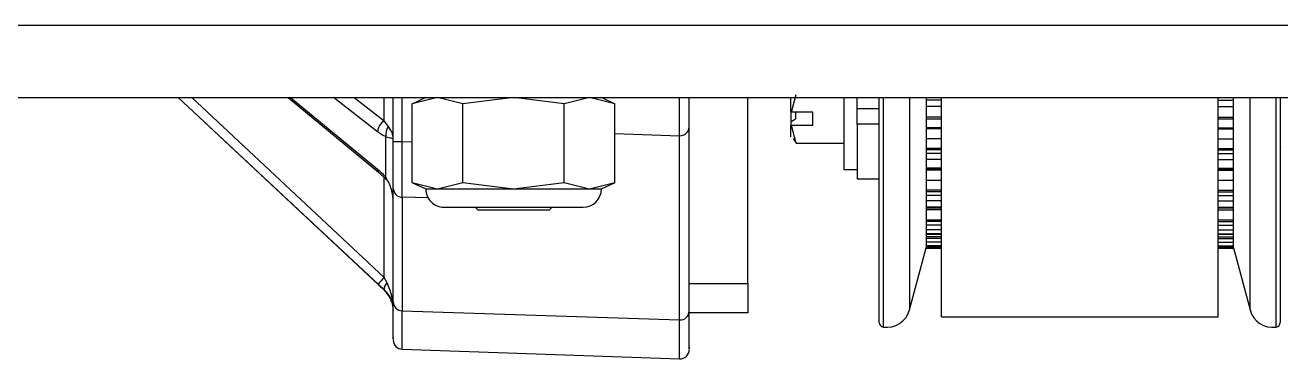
# Model space of a CAD drawing. Header units: inches. Extents: x 0 to 11, y 0 to 8.4.
# Drawn here: x 7.8763 to 8.0997, y 3.4485 to 3.508 of the extents above; entities that cross this region are included whole.
import ezdxf

# ---------------------------------------------------------------- set-up
doc = ezdxf.new("R2010")
doc.units = ezdxf.units.IN
doc.header["$MEASUREMENT"] = 0

msp = doc.modelspace()

# ---------------------------------------------------------------- linework, layer by layer
at = {"color": 7, "linetype": 'Continuous', "lineweight": 25}
for p, q in [((6.108999999999992, 3.507989700638684), (8.358999999999993, 3.507989700638684)), ((6.108999999999992, 3.495073033972017), (8.358999999999993, 3.495073033972017)), ((7.903487284072561, 3.495073033972039), (7.939061099703834, 3.461792834296125)), ((7.939061099703834, 3.461817253267186), (7.903506503647847, 3.495073033972017)), ((7.905892798738307, 3.495073033972017), (7.940141499161472, 3.463038715007879)), ((7.923051917516859, 3.495073033972017), (7.939139497119062, 3.481810668781395)), ((7.923478936624112, 3.495073033972017), (7.938949715188705, 3.482319150530235)), ((7.938949715188705, 3.488995749980736), (7.931106763639193, 3.495073033972017)), ((7.934825895939215, 3.495073033972017), (7.940141499161472, 3.490954121574983)), ((7.940141499161472, 3.490954121574983), (7.940141499161472, 3.495073033972017)), ((7.941750000000301, 3.487184386012253), (7.941750000000301, 3.495073033972039)), ((7.94335850083913, 3.487188704824287), (7.94335850083913, 3.495073033972017)), ((7.947541666666658, 3.495073033972037), (7.945086268652884, 3.493928063074395)), ((7.949635019732527, 3.495073033972037), (7.945124470754482, 3.493945877006928)), ((7.954145568710571, 3.493945877006928), (7.949635019732527, 3.495073033972037)), ((7.963166666666659, 3.495073033972037), (7.954145568710571, 3.493945877006928)), ((7.972187764622746, 3.493945877006928), (7.963166666666659, 3.495073033972037)), ((7.976698313600791, 3.495073033972037), (7.972187764622746, 3.493945877006928)), ((7.981208862578834, 3.493945877006928), (7.976698313600791, 3.495073033972037)), ((7.981247064680433, 3.493928063074395), (7.978791666666659, 3.495073033972037)), ((7.992691834172463, 3.488281557807009), (7.992691834172463, 3.495073033972017)), ((7.994416666666686, 3.46194803397204), (7.994416666666719, 3.495073033972017)), ((8.004833333333352, 3.461948033972034), (8.004833333333387, 3.495073033972017)), ((8.012520833333287, 3.492566677553278), (8.012520833333287, 3.495073033972017)), ((8.012597326904029, 3.492473503592723), (8.013451212473674, 3.49560225014742)), ((8.021920833333288, 3.495073033972017), (8.021920833333288, 3.482256359475626)), ((8.024270833333206, 3.493100192411187), (8.024270833333206, 3.495073033972017)), ((8.02822916666654, 3.455016763006204), (8.02822916666654, 3.495073033972017)), ((8.02893508145854, 3.495073033972017), (8.02893508145854, 3.454193228574762)), ((8.033596865108073, 3.495073033972017), (8.033596865108073, 3.457232488044041)), ((8.036562499999873, 3.495073033972017), (8.036562499999873, 3.494067957293604)), ((8.039289534120995, 3.494593681965354), (8.036562499999873, 3.494593681965354)), ((8.039289534121021, 3.456029944234436), (8.039289534120995, 3.495073033972017)), ((8.088502132546218, 3.456029944234435), (8.088502132546193, 3.495073033972017)), ((8.088502132546193, 3.494599554583484), (8.09122916666654, 3.494599554583484)), ((8.09122916666654, 3.494073825855177), (8.09122916666654, 3.495073033972017)), ((8.094194801558338, 3.457232488148123), (8.094194801558338, 3.495073033972017)), ((8.098856585207871, 3.454193228678843), (8.098856585207871, 3.495073033972017)), ((8.099562499999873, 3.495073033972017), (8.099562499999873, 3.455016763110285)), ((7.945124470754482, 3.479924149270479), (7.945124470754482, 3.493945877006928)), ((7.954145568710571, 3.479924149270479), (7.954145568710571, 3.493945877006928)), ((7.972187764622746, 3.479924149270479), (7.972187764622746, 3.493945877006928)), ((7.981208862578834, 3.479924149270479), (7.981208862578834, 3.493945877006928)), ((8.012597326904029, 3.492473503592723), (8.012520833333287, 3.492566677553278)), ((8.012520833333287, 3.492566677553278), (8.012520833333287, 3.490655813725873)), ((8.016437499999954, 3.492473503592723), (8.012597326904029, 3.492473503592723)), ((8.013354166666621, 3.492473503592723), (8.013354166666621, 3.491313493164957)), ((8.016437499999954, 3.490074562052688), (8.016437499999954, 3.492473503592723)), ((8.024270833333206, 3.490308039136425), (8.024270833333206, 3.493100192411187)), ((8.024270833333206, 3.493100192411187), (8.028229166666538, 3.493100192411187)), ((8.036562499999873, 3.494067957293604), (8.036562499999873, 3.493467346227175)), ((8.036562499999873, 3.493467346227175), (8.036562499999873, 3.491585221897081)), ((8.039289534120996, 3.493467346227175), (8.036562499999873, 3.493467346227175)), ((8.088502132546193, 3.493473181375265), (8.09122916666654, 3.493473181375265)), ((8.09122916666654, 3.493473181375265), (8.09122916666654, 3.494073825855177)), ((8.09122916666654, 3.491590864131518), (8.09122916666654, 3.493473181375265)), ((7.940895730424871, 3.489897064314805), (7.940141499161472, 3.490954121574983)), ((8.012520833333287, 3.490725169449135), (8.012520833333287, 3.490167736013245)), ((8.012520833333287, 3.488089692808959), (8.012520833333287, 3.490167736013245)), ((8.012520833333287, 3.490167736013245), (8.012597326904029, 3.490074562052688)), ((8.013451212473674, 3.48694581549799), (8.012597326904029, 3.490074562052688)), ((8.016437499999954, 3.490074562052688), (8.012597326904029, 3.490074562052688)), ((8.024270833333206, 3.490308039136425), (8.024270833333206, 3.480589692806809)), ((8.028229166666538, 3.490308039136425), (8.024270833333206, 3.490308039136425)), ((8.036562499999873, 3.491585221897081), (8.036562499999873, 3.491313206138504)), ((8.039289534120996, 3.491585221897081), (8.036562499999873, 3.491585221897081)), ((8.036562499999873, 3.491313206138504), (8.036562499999873, 3.484568756754973)), ((8.036562499999873, 3.49130660252838), (8.039289534120996, 3.49130660252838)), ((8.088502132546193, 3.491590864131518), (8.09122916666654, 3.491590864131518)), ((8.088502132546193, 3.491312177827671), (8.09122916666654, 3.491312177827671)), ((8.09122916666654, 3.491318792344071), (8.09122916666654, 3.491590864131518)), ((8.09122916666654, 3.484573535355417), (8.09122916666654, 3.491318792344071)), ((7.940458177715504, 3.480814635053621), (7.940458177715504, 3.488087845405816)), ((7.981208862578827, 3.488660708133838), (7.992691834172463, 3.488281557807009)), ((7.992691834172462, 3.455448067731858), (7.992691834172463, 3.488281557807009)), ((8.039289534120996, 3.489682362784757), (8.036562499999873, 3.489682362784757)), ((8.039289534120996, 3.489494602485971), (8.036562499999873, 3.489494602485971)), ((8.088502132546193, 3.489687054468545), (8.09122916666654, 3.489687054468545)), ((8.088502132546193, 3.489499292407612), (8.09122916666654, 3.489499292407612)), ((7.945124470754474, 3.487144755022212), (7.94335850083913, 3.487188704824287)), ((8.012921361806239, 3.487772760234312), (8.013451212473674, 3.48694581549799)), ((8.013451212473672, 3.48694581549799), (8.021920833333288, 3.48694581549799)), ((8.039289534120998, 3.487702091348072), (8.036562499999873, 3.487702091348072)), ((8.039289534120998, 3.486013102224279), (8.036562499999873, 3.486013102224279)), ((8.039289534120998, 3.485745604334984), (8.036562499999873, 3.485745604334984)), ((8.088502132546195, 3.487706803090582), (8.09122916666654, 3.487706803090582)), ((8.088502132546195, 3.486017874999122), (8.09122916666654, 3.486017874999122)), ((8.088502132546195, 3.485750387739451), (8.09122916666654, 3.485750387739451)), ((8.099562499999871, 3.486209184040304), (8.09968749999987, 3.486207002157188)), ((8.039289534120998, 3.485081407726215), (8.036562499999873, 3.485081407726215)), ((8.036562499999873, 3.484568756754973), (8.036562499999873, 3.484034151155404)), ((8.036562499999873, 3.484034151155404), (8.036562499999873, 3.482515392309946)), ((8.039289534120998, 3.484034151155404), (8.036562499999873, 3.484034151155404)), ((8.088502132546195, 3.485086196918945), (8.09122916666654, 3.485086196918945)), ((8.088502132546195, 3.484038889196914), (8.09122916666654, 3.484038889196914)), ((8.09122916666654, 3.484038889196914), (8.09122916666654, 3.484573535355417)), ((8.09122916666654, 3.482519916030876), (8.09122916666654, 3.484038889196914)), ((7.939139462290816, 3.481810697496276), (7.940429413221525, 3.480523209471189)), ((8.021920833333288, 3.482256359475626), (8.024270833333288, 3.482256359475626)), ((8.036562499999873, 3.482515392309946), (8.036562499999873, 3.482344372434822)), ((8.039289534121, 3.482515392309946), (8.036562499999873, 3.482515392309946)), ((8.036562499999873, 3.482345841606943), (8.036562499999873, 3.477109887505179)), ((8.036562499999873, 3.482344372434822), (8.039289534121, 3.482344372434822)), ((8.039289534121, 3.482320583376), (8.036562499999873, 3.482320583376)), ((8.039289534121, 3.482138048369389), (8.036562499999873, 3.482138048369389)), ((8.088502132546196, 3.482519916030876), (8.09122916666654, 3.482519916030876)), ((8.088502132546196, 3.482348842490039), (8.09122916666654, 3.482348842490039)), ((8.088502132546196, 3.482324143337235), (8.09122916666654, 3.482324143337235)), ((8.088502132546196, 3.482141604237768), (8.09122916666654, 3.482141604237768)), ((8.09122916666654, 3.482348842490039), (8.09122916666654, 3.482519916030876)), ((8.09122916666654, 3.477113469400779), (8.09122916666654, 3.48235030651936)), ((7.940141499161472, 3.463038715007879), (7.940141499161472, 3.480810573816411)), ((7.941750000000301, 3.458651895855897), (7.941750000000301, 3.478893402246923)), ((7.945086268652884, 3.479941963203012), (7.947541666666658, 3.47879699230537)), ((7.945124470754482, 3.479924149270479), (7.949635019732527, 3.47879699230537)), ((7.949635019732527, 3.47879699230537), (7.954145568710571, 3.479924149270479)), ((7.954145568710571, 3.479924149270479), (7.963166666666659, 3.47879699230537)), ((7.963166666666659, 3.47879699230537), (7.972187764622746, 3.479924149270479)), ((7.972187764622746, 3.479924149270479), (7.976698313600791, 3.47879699230537)), ((7.976698313600791, 3.47879699230537), (7.981208862578834, 3.479924149270479)), ((7.978791666666659, 3.47879699230537), (7.981247064680433, 3.479941963203012)), ((8.024270833333206, 3.480589692806809), (8.028229166666538, 3.480589692806809)), ((8.039289534121, 3.480326847437257), (8.036562499999873, 3.480326847437257)), ((8.088502132546196, 3.48033040244429), (8.09122916666654, 3.48033040244429)), ((7.943358500839128, 3.477318486056036), (7.943358500839128, 3.457076979665011)), ((7.947958070911741, 3.477204016272286), (7.943358500839128, 3.477318486056036)), ((7.947541666666658, 3.47879699230537), (7.949635019732527, 3.47879699230537)), ((7.949635019732527, 3.47879699230537), (7.963166666666659, 3.47879699230537)), ((7.963166666666659, 3.47879699230537), (7.976698313600791, 3.47879699230537)), ((7.976698313600791, 3.47879699230537), (7.978791666666659, 3.47879699230537)), ((8.039289534121, 3.478548429515388), (8.036562499999873, 3.478548429515388)), ((8.039289534121, 3.478265058398577), (8.036562499999873, 3.478265058398578)), ((8.039289534121002, 3.477598013000344), (8.036562499999873, 3.477598013000344)), ((8.036562499999873, 3.477109887505179), (8.036562499999873, 3.476653229578154)), ((8.036562499999873, 3.476653229578154), (8.036562499999873, 3.475531762780266)), ((8.039289534121002, 3.476653229578154), (8.036562499999873, 3.476653229578154)), ((8.088502132546198, 3.478552023730715), (8.09122916666654, 3.478552023730715)), ((8.088502132546198, 3.478268659776336), (8.09122916666654, 3.478268659776336)), ((8.088502132546198, 3.477601611787348), (8.09122916666654, 3.477601611787348)), ((8.088502132546198, 3.476656764675393), (8.09122916666654, 3.476656764675393)), ((8.09122916666654, 3.476656764675393), (8.09122916666654, 3.477113469400779)), ((8.09122916666654, 3.475535066937565), (8.09122916666654, 3.476656764675393)), ((7.950796876489975, 3.475541783972037), (7.975536458333325, 3.475541783972037)), ((7.956331249999992, 3.475541783972037), (7.956799999999992, 3.475073033972037)), ((7.956799999999992, 3.475073033972037), (7.96868036173742, 3.475073033972037)), ((7.96868036173742, 3.475073033972037), (7.969533333333325, 3.475073033972037)), ((7.969533333333325, 3.475073033972037), (7.970002083333325, 3.475541783972037)), ((8.036562499999873, 3.475531762780266), (8.036562499999873, 3.475443592863181)), ((8.039289534121002, 3.475531762780266), (8.036562499999873, 3.475531762780266)), ((8.036562499999873, 3.475468464615367), (8.036562499999873, 3.47185796835785)), ((8.036562499999873, 3.475443592863181), (8.039289534121002, 3.475443592863181)), ((8.039289534121002, 3.47508669205989), (8.036562499999873, 3.47508669205989)), ((8.088502132546198, 3.475535066937565), (8.09122916666654, 3.475535066937565)), ((8.088502132546198, 3.475446857823001), (8.09122916666654, 3.475446857823001)), ((8.088502132546198, 3.47508901092079), (8.09122916666654, 3.47508901092079)), ((8.09122916666654, 3.475446857823001), (8.09122916666654, 3.475535066937565)), ((8.09122916666654, 3.471860273537304), (8.09122916666654, 3.475471708498194)), ((8.039289534121004, 3.473258572257575), (8.036562499999873, 3.473258572257575)), ((8.039289534121004, 3.47296565795574), (8.036562499999873, 3.47296565795574)), ((8.039289534121004, 3.472310664459981), (8.036562499999873, 3.472310664459981)), ((8.0885021325462, 3.47326090762688), (8.09122916666654, 3.47326090762688)), ((8.0885021325462, 3.472967996860287), (8.09122916666654, 3.472967996860287)), ((8.088502132546202, 3.472312992452629), (8.09122916666654, 3.472312992452629)), ((8.036562499999873, 3.47185796835785), (8.036562499999873, 3.471489459086855)), ((8.036562499999873, 3.471489459086855), (8.036562499999873, 3.470790336051633)), ((8.039289534121004, 3.471489459086855), (8.036562499999873, 3.471489459086855)), ((8.036562499999873, 3.470834704401246), (8.036562499999873, 3.468930318508204)), ((8.036562499999873, 3.470790336051633), (8.036562499999873, 3.470758415825894)), ((8.039289534121004, 3.470790336051633), (8.036562499999873, 3.470790336051633)), ((8.036562499999873, 3.470758415825894), (8.039289534121004, 3.470758415825894)), ((8.039289534121005, 3.470261697120751), (8.036562499999873, 3.470261697120751)), ((8.039289534121005, 3.469965782855371), (8.036562499999873, 3.469965782855371)), ((8.088502132546202, 3.471491712273916), (8.09122916666654, 3.471491712273916)), ((8.088502132546202, 3.470792346838213), (8.09122916666654, 3.470792346838213)), ((8.088502132546202, 3.470760402758836), (8.09122916666654, 3.470760402758836)), ((8.088502132546202, 3.470262721478067), (8.09122916666654, 3.470262721478067)), ((8.088502132546202, 3.469966807041768), (8.09122916666654, 3.469966807041768)), ((8.09122916666654, 3.471491712273916), (8.09122916666654, 3.471860273537304)), ((8.09122916666654, 3.470792346838213), (8.09122916666654, 3.471491712273916)), ((8.09122916666654, 3.468931295479937), (8.09122916666654, 3.470836654793826)), ((8.09122916666654, 3.470760402758836), (8.09122916666654, 3.470792346838213)), ((8.033596865108073, 3.457232488044041), (8.036562499999873, 3.468300388136937)), ((8.039289534121005, 3.469337472734435), (8.036562499999873, 3.469337472734435)), ((8.036562499999873, 3.468930318508204), (8.036562499999873, 3.468658189781409)), ((8.036562499999873, 3.468658189781409), (8.036562499999873, 3.468397027762195)), ((8.039289534121005, 3.468658189781409), (8.036562499999873, 3.468658189781409)), ((8.036562499999873, 3.468397027762195), (8.036562499999873, 3.468393500435952)), ((8.039289534121005, 3.468397027762195), (8.036562499999873, 3.468397027762195)), ((8.036562499999873, 3.468393500435952), (8.039289534121005, 3.468393500435952)), ((8.036562499999873, 3.468392336816084), (8.036562499999873, 3.468300388136937)), ((8.036562499999873, 3.468300388136937), (8.036562499999873, 3.468221208727564)), ((8.036562499999873, 3.468221208727564), (8.039289534121005, 3.468221208727564)), ((8.088502132546202, 3.469338477931544), (8.09122916666654, 3.469338477931544)), ((8.088502132546202, 3.468659110728141), (8.09122916666654, 3.468659110728141)), ((8.088502132546203, 3.46839770026273), (8.09122916666654, 3.46839770026273)), ((8.088502132546203, 3.468394164959543), (8.09122916666654, 3.468394164959543)), ((8.088502132546203, 3.468220781988494), (8.09122916666654, 3.468220781988494)), ((8.09122916666654, 3.468659110728141), (8.09122916666654, 3.468931295479937)), ((8.09122916666654, 3.46839770026273), (8.09122916666654, 3.468659110728141)), ((8.09122916666654, 3.468394164959543), (8.09122916666654, 3.46839770026273)), ((8.09122916666654, 3.468300388241018), (8.09122916666654, 3.468391963758486)), ((8.09122916666654, 3.468300388241018), (8.094194801558338, 3.457232488148123)), ((8.09122916666654, 3.468220781988494), (8.09122916666654, 3.468300388241018)), ((8.099562499999871, 3.465877197789089), (8.099687499999861, 3.465856586034394)), ((7.940667392168858, 3.462055109362076), (7.940141499161472, 3.463038715007879)), ((7.994416666666686, 3.46194803397204), (8.004833333333352, 3.461948033972034)), ((7.994416666666692, 3.456739700638707), (7.994416666666686, 3.46194803397204)), ((8.004833333333352, 3.461948033972034), (8.004833333333359, 3.456739700638701)), ((7.940112885718604, 3.460808414439051), (7.940112885718604, 3.460833919024887)), ((7.943358500839128, 3.45707697966501), (7.992691834172462, 3.455448067731858)), ((7.94335850083913, 3.450232091802984), (7.943358500839128, 3.45707697966501)), ((8.004833333333359, 3.456739700638701), (7.994416666666692, 3.456739700638707)), ((7.992691834172462, 3.448509333841391), (7.992691834172462, 3.455448067731858)), ((8.039289534121021, 3.456029944234436), (8.088502132546218, 3.456029944234435)), ((7.94335850083913, 3.450232091802984), (7.992691834172462, 3.448509333841391))]:
    msp.add_line(p, q, dxfattribs=at)
for centre, radius, start, end in [((7.941521122286889, 3.488772718969201), 0.002581061273332747, 122.3112139182344, 175.0428561485868), ((7.942497082684135, 3.488552263680309), 0.002091128356842237, 139.9767745172515, 192.831806602964), ((7.992790590057687, 3.489905369109569), 0.001626811565974994, 266.5197097390916, 358.2776705336258), ((7.94296555664542, 3.333999418058374), 0.1531897907335489, 89.85303153385682, 90.45464515668364), ((7.939536347077715, 3.482248627704285), 0.0005908556864280376, 173.1449990832444, 228.1412907734486), ((7.940667664242408, 3.480647802933878), 0.0002678014172743799, 141.4666777489666, 208.6065849784228), ((7.940560424166984, 3.48066646386093), 0.0001947439840137795, 228.9583816023789, 282.2801463029874), ((7.943368857189153, 3.478937922182778), 0.001619469241012762, 181.5752851352596, 269.6335965037522), ((7.950796874999991, 3.47879699230537), 0.003255208333333037, 180, 270.0000000000008), ((7.975536458333325, 3.47879699230537), 0.003255208333333925, 270.0000000000008, 0), ((7.950774759868179, 3.452544907007642), 0.01493941898477471, 135.3781847636951, 141.6354254825973), ((7.94156876635321, 3.460909334311117), 0.001457832599311597, 128.1919118545417, 182.9652973676955), ((7.943368857189153, 3.458696415791753), 0.001619469241012786, 181.575285135291, 269.6335965037524), ((7.992790590057687, 3.457071879034418), 0.001626811565974778, 266.5197097390282, 358.2776705336414), ((8.029572174165201, 3.458310900731969), 0.004166666666667549, 261.2048461803324, 345.0000000000054), ((8.09821949250121, 3.45831090083605), 0.004166666666667549, 194.9999999999962, 278.7951538196692), ((8.029062499999872, 3.455016763006204), 0.0008333333333338964, 180.0000000000313, 261.2048461803381), ((8.098729166666539, 3.455016763110285), 0.0008333333333343518, 278.7951538196683, 0), ((7.943416666666966, 3.451897743181349), 0.001666666666666507, 180, 268.0000000000516), ((7.9927500000003, 3.450174985219757), 0.001666666666667488, 267.9999999999611, 0)]:
    msp.add_arc(centre, radius, start, end, dxfattribs=at)
for points, knots in [([(8.012520833333287, 3.490725169449135), (8.012676477045533, 3.490834929740336), (8.012954412177686, 3.491030930212184), (8.013232019488193, 3.491227154503691), (8.013354166666621, 3.491313493164957)], [0, 0, 0, 0, 0.5600001375832033, 1, 1, 1, 1]), ([(7.940458177715504, 3.488087845405816), (7.94018705549712, 3.48821455816378), (7.939694762358757, 3.488444638242279), (7.939180676743251, 3.488824907611341), (7.938949715188705, 3.488995749980736)], [0, 0, 0, 0, 0.5507332872581593, 1, 1, 1, 1]), ([(7.940458177715504, 3.488087845405816), (7.940841735195014, 3.48799697019622), (7.941620176504693, 3.487812536256188), (7.941706307764065, 3.487765001865264), (7.941750000000301, 3.487740888856205)], [0, 0, 0, 0, 0.4927249809856338, 1, 1, 1, 1]), ([(7.941750000000301, 3.487740888856205), (7.941721804019013, 3.488095213385151), (7.941666469543125, 3.488790573546741), (7.941149349268424, 3.489532963281976), (7.940895730424871, 3.489897064314805)], [0, 0, 0, 0, 0.5095554052693241, 1, 1, 1, 1]), ([(7.941750000000301, 3.478893402246923), (7.941750000000301, 3.479310489764283), (7.941750000000301, 3.480162896927979), (7.941750000000299, 3.48239387662548), (7.941750000000302, 3.484818849098255), (7.941750000000301, 3.486407142557918), (7.941750000000301, 3.487184386012253)], [0, 0, 0, 0, 0.2745649892735992, 0.5611320262918592, 0.7852366275219689, 1, 1, 1, 1]), ([(7.943358500839128, 3.477318486056036), (7.943354592504406, 3.477770128881857), (7.943346903615636, 3.478658648340207), (7.943344326142729, 3.481044202898315), (7.943346902396954, 3.483934954390042), (7.943354592159644, 3.486092189673359), (7.94335850083913, 3.487188704824287)], [0, 0, 0, 0, 0.2541547174543489, 0.499999997738412, 0.7458517472878619, 1, 1, 1, 1]), ([(7.938949715188705, 3.482319150530235), (7.939242180754563, 3.482064953202509), (7.939756659606757, 3.481617792358066), (7.940246707204037, 3.481056744379776), (7.940458177660148, 3.480814635097885)], [0, 0, 0, 0, 0.568469558292407, 1, 1, 1, 1]), ([(7.941750000000301, 3.4763409162582), (7.941706307734105, 3.477151125484828), (7.941620176414607, 3.478748304936353), (7.940841735131464, 3.480132572084806), (7.940458177660148, 3.480814635097885)], [0, 0, 0, 0, 0.5072750127447685, 0.9999999999999999, 0.9999999999999999, 0.9999999999999999, 0.9999999999999999]), ([(7.940112885718604, 3.460833919024887), (7.939920221291292, 3.461013983547264), (7.939573821381663, 3.461337729529583), (7.939218704055985, 3.461669853554489), (7.939061099703834, 3.461817253267186)], [0, 0, 0, 0, 0.5561907551278436, 1, 1, 1, 1]), ([(7.939061099703834, 3.461792834296125), (7.939261224324325, 3.461605589236311), (7.939616441628329, 3.461273232901681), (7.939962007098637, 3.460949681440781), (7.940112885660901, 3.460808414493028)], [0, 0, 0, 0, 0.5633864629763452, 0.9999999999999999, 0.9999999999999999, 0.9999999999999999, 0.9999999999999999]), ([(7.941750000000301, 3.457068870763096), (7.941716686041241, 3.457943733831733), (7.941651952727124, 3.459643705478197), (7.940989112387567, 3.461267146266862), (7.940667392168858, 3.462055109362076)], [0, 0, 0, 0, 0.5146339178397196, 1, 1, 1, 1]), ([(7.940112885718604, 3.460833919024887), (7.940353304491836, 3.460578274122089), (7.940893234320632, 3.460004149619476), (7.941571355682911, 3.458736772784172), (7.941679508353264, 3.457727011823947), (7.941750000000301, 3.457068870763096)], [0, 0, 0, 0, 0.2184559388836919, 0.490605937696779, 1, 1, 1, 1]), ([(7.941406199004528, 3.458762936329681), (7.941392524996505, 3.458843923188531), (7.941324485195595, 3.459246901579617), (7.940895004864752, 3.459945307998252), (7.940370912043822, 3.460523669858418), (7.940112885660901, 3.460808414493028)], [0, 0, 0, 0, 0.1132303407266275, 0.5634170923018106, 1, 1, 1, 1]), ([(7.941750000000301, 3.452272528349586), (7.941750000000301, 3.452156323127672), (7.941750000000299, 3.451640470716235), (7.941750000000301, 3.453676721323148), (7.941750000000301, 3.457000088861902), (7.941750000000301, 3.458651895855897)], [0, 0, 0, 0, 0.1275891328875433, 0.5663872998908033, 0.9999999999999999, 0.9999999999999999, 0.9999999999999999, 0.9999999999999999]), ([(7.994416666666966, 3.4505561017366), (7.994416666666966, 3.45043807497561), (7.994416666666967, 3.449914432089825), (7.994416666666966, 3.451980362855106), (7.994416666666966, 3.455349630914869), (7.994416666666967, 3.457022983922744)], [0, 0, 0, 0, 0.1277535604352605, 0.5667972457624553, 0.9999999999999999, 0.9999999999999999, 0.9999999999999999, 0.9999999999999999])]:
    msp.add_open_spline(points, degree=3, knots=knots, dxfattribs=at)

doc.saveas('drawing.dxf')
